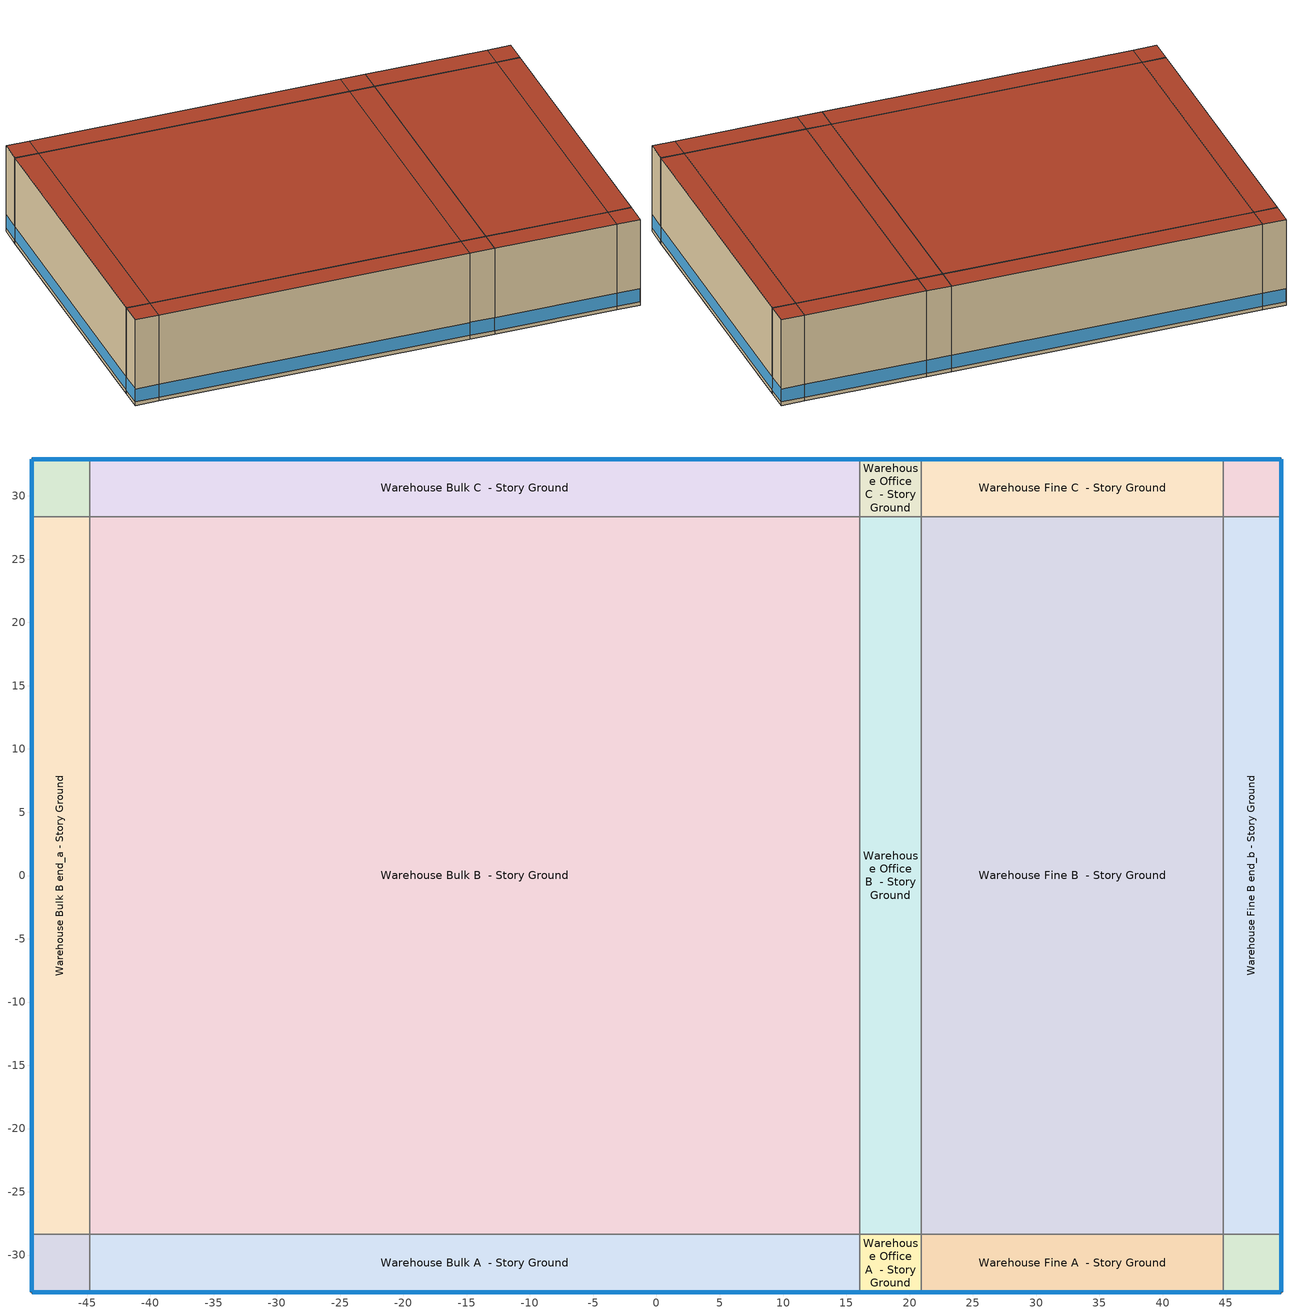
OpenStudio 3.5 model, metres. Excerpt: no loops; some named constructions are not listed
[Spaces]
Warehouse Bulk A end_a - Story Ground
 floor ground (Foundation F 093 Perim 914 Area 209): -49.38,-32.92 -49.38,-28.35 -44.81,-28.35 -44.81,-32.92 z0
 wall outside: -49.38,-28.35 -49.38,-32.92 -44.81,-32.92 z0:18.29
 wall to Warehouse Bulk B end_a - Story Ground: -44.81,-28.35 -49.38,-28.35 z0:18.29
 wall to Warehouse Bulk A  - Story Ground: -44.81,-32.92 -44.81,-28.35 z0:18.29
 window: -49.36,-32.92 -44.84,-32.92 / -49.38,-28.38 -49.38,-32.9 z0.76:3.54
 roof outside: -44.81,-32.92 -44.81,-28.35 -49.38,-28.35 -49.38,-32.92 z18.29
Warehouse Bulk B end_a - Story Ground
 floor ground (Foundation F 093 Perim 567 Area 25923): -49.38,-28.35 -49.38,28.35 -44.81,28.35 -44.81,-28.35 z0
 wall outside: -49.38,28.35 -49.38,-28.35 z0:18.29
 wall to Warehouse Bulk C end_a - Story Ground: -44.81,28.35 -49.38,28.35 z0:18.29
 wall to Warehouse Bulk B  - Story Ground: -44.81,-28.35 -44.81,28.35 z0:18.29
 window: -49.38,28.32 -49.38,-28.32 z0.76:3.51
 roof outside: -44.81,-28.35 -44.81,28.35 -49.38,28.35 -49.38,-28.35 z18.29
Warehouse Bulk C end_a - Story Ground
 floor ground (Foundation F 093 Perim 914 Area 209): -49.38,28.35 -49.38,32.92 -44.81,32.92 -44.81,28.35 z0
 wall outside: -44.81,32.92 -49.38,32.92 -49.38,28.35 z0:18.29
 wall to Warehouse Bulk C  - Story Ground: -44.81,28.35 -44.81,32.92 z0:18.29
 window: -44.84,32.92 -49.36,32.92 / -49.38,32.9 -49.38,28.38 z0.76:3.54
 roof outside: -44.81,28.35 -44.81,32.92 -49.38,32.92 -49.38,28.35 z18.29
Warehouse Bulk A  - Story Ground
 floor ground (Foundation F 093 Perim 6089 Area 27839): -44.81,-32.92 -44.81,-28.35 16.08,-28.35 16.08,-32.92 z0
 wall outside: -44.81,-32.92 16.08,-32.92 z0:18.29
 wall to Warehouse Bulk B  - Story Ground: 16.08,-28.35 -44.81,-28.35 z0:18.29
 wall to Warehouse Office A  - Story Ground: 16.08,-32.92 16.08,-28.35 z0:18.29
 window: -44.79,-32.92 16.05,-32.92 z0.76:3.51
 roof outside: 16.08,-32.92 16.08,-28.35 -44.81,-28.35 -44.81,-32.92 z18.29
Warehouse Bulk B  - Story Ground
 floor ground (Foundation F 093 Perim 0 Area 345251): -44.81,-28.35 -44.81,28.35 16.08,28.35 16.08,-28.35 z0
 wall to Warehouse Bulk C  - Story Ground: 16.08,28.35 -44.81,28.35 z0:18.29
 wall to Warehouse Office B  - Story Ground: 16.08,-28.35 16.08,28.35 z0:18.29
 roof outside: 16.08,-28.35 16.08,28.35 -44.81,28.35 -44.81,-28.35 z18.29
Warehouse Bulk C  - Story Ground
 floor ground (Foundation F 093 Perim 6089 Area 27839): -44.81,28.35 -44.81,32.92 16.08,32.92 16.08,28.35 z0
 wall outside: 16.08,32.92 -44.81,32.92 z0:18.29
 wall to Warehouse Office C  - Story Ground: 16.08,28.35 16.08,32.92 z0:18.29
 window: 16.05,32.92 -44.79,32.92 z0.76:3.51
 roof outside: 16.08,28.35 16.08,32.92 -44.81,32.92 -44.81,28.35 z18.29
Warehouse Office A  - Story Ground
 floor ground (Foundation F 093 Perim 484 Area 2213): 16.08,-32.92 16.08,-28.35 20.92,-28.35 20.92,-32.92 z0
 wall outside: 16.08,-32.92 20.92,-32.92 z0:18.29
 wall to Warehouse Office B  - Story Ground: 20.92,-28.35 16.08,-28.35 z0:18.29
 wall to Warehouse Fine A  - Story Ground: 20.92,-32.92 20.92,-28.35 z0:18.29
 window: 16.1,-32.92 20.89,-32.92 z0.76:3.53
 roof outside: 20.92,-32.92 20.92,-28.35 16.08,-28.35 16.08,-32.92 z18.29
Warehouse Office B  - Story Ground
 floor ground (Foundation F 093 Perim 0 Area 2744): 16.08,-28.35 16.08,28.35 20.92,28.35 20.92,-28.35 z0
 wall to Warehouse Office C  - Story Ground: 20.92,28.35 16.08,28.35 z0:18.29
 wall to Warehouse Fine B  - Story Ground: 20.92,-28.35 20.92,28.35 z0:18.29
 roof outside: 20.92,-28.35 20.92,28.35 16.08,28.35 16.08,-28.35 z18.29
Warehouse Office C  - Story Ground
 floor ground (Foundation F 093 Perim 484 Area 2213): 16.08,28.35 16.08,32.92 20.92,32.92 20.92,28.35 z0
 wall outside: 20.92,32.92 16.08,32.92 z0:18.29
 wall to Warehouse Fine C  - Story Ground: 20.92,28.35 20.92,32.92 z0:18.29
 window: 20.89,32.92 16.1,32.92 z0.76:3.53
 roof outside: 20.92,28.35 20.92,32.92 16.08,32.92 16.08,28.35 z18.29
Warehouse Fine A  - Story Ground
 floor ground (Foundation F 093 Perim 2389 Area 10924): 20.92,-32.92 20.92,-28.35 44.81,-28.35 44.81,-32.92 z0
 wall outside: 20.92,-32.92 44.81,-32.92 z0:18.29
 wall to Warehouse Fine B  - Story Ground: 44.81,-28.35 20.92,-28.35 z0:18.29
 wall to Warehouse Fine A end_b - Story Ground: 44.81,-32.92 44.81,-28.35 z0:18.29
 window: 20.94,-32.92 44.79,-32.92 z0.76:3.51
 roof outside: 44.81,-32.92 44.81,-28.35 20.92,-28.35 20.92,-32.92 z18.29
Warehouse Fine B  - Story Ground
 floor ground (Foundation F 093 Perim 0 Area 135471): 20.92,-28.35 20.92,28.35 44.81,28.35 44.81,-28.35 z0
 wall to Warehouse Fine C  - Story Ground: 44.81,28.35 20.92,28.35 z0:18.29
 wall to Warehouse Fine B end_b - Story Ground: 44.81,-28.35 44.81,28.35 z0:18.29
 roof outside: 44.81,-28.35 44.81,28.35 20.92,28.35 20.92,-28.35 z18.29
Warehouse Fine C  - Story Ground
 floor ground (Foundation F 093 Perim 2389 Area 10924): 20.92,28.35 20.92,32.92 44.81,32.92 44.81,28.35 z0
 wall outside: 44.81,32.92 20.92,32.92 z0:18.29
 wall to Warehouse Fine C end_b - Story Ground: 44.81,28.35 44.81,32.92 z0:18.29
 window: 44.79,32.92 20.94,32.92 z0.76:3.51
 roof outside: 44.81,28.35 44.81,32.92 20.92,32.92 20.92,28.35 z18.29
Warehouse Fine A end_b - Story Ground
 floor ground (Foundation F 093 Perim 914 Area 209): 44.81,-32.92 44.81,-28.35 49.38,-28.35 49.38,-32.92 z0
 wall outside: 44.81,-32.92 49.38,-32.92 49.38,-28.35 z0:18.29
 wall to Warehouse Fine B end_b - Story Ground: 49.38,-28.35 44.81,-28.35 z0:18.29
 window: 49.38,-32.9 49.38,-28.38 / 44.84,-32.92 49.36,-32.92 z0.76:3.54
 roof outside: 49.38,-32.92 49.38,-28.35 44.81,-28.35 44.81,-32.92 z18.29
Warehouse Fine B end_b - Story Ground
 floor ground (Foundation F 093 Perim 567 Area 25923): 44.81,-28.35 44.81,28.35 49.38,28.35 49.38,-28.35 z0
 wall outside: 49.38,-28.35 49.38,28.35 z0:18.29
 wall to Warehouse Fine C end_b - Story Ground: 49.38,28.35 44.81,28.35 z0:18.29
 window: 49.38,-28.32 49.38,28.32 z0.76:3.51
 roof outside: 49.38,-28.35 49.38,28.35 44.81,28.35 44.81,-28.35 z18.29
Warehouse Fine C end_b - Story Ground
 floor ground (Foundation F 093 Perim 914 Area 209): 44.81,28.35 44.81,32.92 49.38,32.92 49.38,28.35 z0
 wall outside: 49.38,28.35 49.38,32.92 44.81,32.92 z0:18.29
 window: 49.36,32.92 44.84,32.92 / 49.38,28.38 49.38,32.9 z0.76:3.54
 roof outside: 49.38,28.35 49.38,32.92 44.81,32.92 44.81,28.35 z18.29
[Schedule:Ruleset]
Name | Default Day Schedule | Summer Design Day Schedule | Winter Design Day Schedule
Clothing Schedule | Clothing Schedule Default Winter Clothes
Warehouse Fine Infil Schedule | Schedule Day 11
Warehouse Office_Plug_SCH_2013 | Warehouse Office_Plug_SCH_2013 Default | Warehouse Office_Plug_SCH_2013 Summer Design Day | Warehouse Office_Plug_SCH_2013 Winter Design Day
Warehouse Office Infil Schedule | Schedule Day 16
[Schedule:Day]
Clothing Schedule Default Winter Clothes; Warehouse Fine Infil Schedule Wknd Day; Warehouse Office_Plug_SCH_2013 Summer Design Day; Warehouse Office Infil Schedule Wknd Day; Building Hours of Operation NonResidential Saturday: 24, 0, 1
Clothing Schedule Summer Clothes: 24, 0, 0.5
Air Velocity Schedule Default: 24, 0, 0.2
Work Efficiency Schedule Default; Schedule Day 11; Warehouse Office_Plug_SCH_2013 Winter Design Day; Schedule Day 16; Building Hours of Operation NonResidential Sunday: 24, 0, 0
Warehouse BLDG_OCC_SCH WntrDsn|SmrDsn|Sat|Wkdy Day; autogen Schedule Rule 17 1_day_sch: Yes, 5, 30, 0, 5, 40, 0.0183333, 5, 50, 0.0366667, 6, 0, 0.055, 6, 10, 0.0733333, 6, 20, 0.0916667, 6, 30, 0.11, 6, 40, 0.126667, 6, 50, 0.143333, 7, 0, 0.16, 7, 10, 0.176667, 7, 20, 0.193333, 7, 30, 0.21, 7, 40, 0.341667, 7, 50, 0.473333, 8, 0, 0.605, 8, 9, 0.736667, 8, 19, 0.868333, 8, 29, 1, 8, 30, 1, 11, 30, 1, 11, 39, 0.921667, 11, 49, 0.843333, 11, 59, 0.765, 12, 9, 0.686667, 12, 19, 0.608333, 12, 29, 0.53, 12, 30, 0.53, 12, 39, 0.608333, 12, 49, 0.686667, 12, 59, 0.765, 13, 9, 0.843333, 13, 19, 0.921667, 13, 29, 1, 13, 30, 1, 16, 30, 1, 16, 40, 0.886667, 16, 50, 0.773333, 17, 0, 0.66, 17, 10, 0.546667, 17, 20, 0.433333, 17, 30, 0.32, 17, 40, 0.266667, 17, 50, 0.213333, 18, 0, 0.16, 18, 10, 0.106667, 18, 20, 0.0533333, 18, 30, 0, 24, 0, 0
Warehouse BLDG_LIGHT_STORAGE_SCH Sat|Wkdy Day; autogen Schedule Rule 18 1_day_sch: Yes, 6, 30, 0.1, 6, 40, 0.183333, 6, 50, 0.266667, 7, 0, 0.35, 7, 10, 0.433333, 7, 20, 0.516667, 7, 30, 0.6, 7, 40, 0.625, 7, 50, 0.65, 8, 0, 0.675, 8, 9, 0.7, 8, 19, 0.725, 8, 29, 0.75, 8, 30, 0.75, 8, 39, 0.766667, 8, 49, 0.783333, 8, 59, 0.8, 9, 9, 0.816667, 9, 19, 0.833333, 9, 29, 0.85, 9, 30, 0.85, 15, 30, 0.85, 15, 39, 0.833333, 15, 49, 0.816667, 15, 59, 0.8, 16, 9, 0.783333, 16, 19, 0.766667, 16, 30, 0.75, 16, 40, 0.725, 16, 50, 0.7, 17, 0, 0.675, 17, 10, 0.65, 17, 20, 0.625, 17, 30, 0.6, 17, 40, 0.516667, 17, 50, 0.433333, 18, 0, 0.35, 18, 10, 0.266667, 18, 20, 0.183333, 18, 30, 0.1, 24, 0, 0.1
Warehouse Bldg Equip Sun|Hol Day: Yes, 24, 0, 0
Warehouse Bulk Infil Schedule Wkdy Day: 8, 0, 0.765, 12, 0, 1, 13, 0, 0.765, 17, 0, 1, 24, 0, 0.765
Warehouse Bulk Infil Schedule Wknd Day: 24, 0, 0.765
Warehouse Fine Infil Schedule Wkdy Day; Warehouse Office Infil Schedule Wkdy Day: 9, 0, 1, 16, 0, 0.5, 24, 0, 1
Warehouse BLDG_LIGHT_OFFICE_SCH_2013 Sat|Wkdy Day; autogen Schedule Rule 25 1_day_sch: Yes, 5, 30, 0.18, 5, 40, 0.181315, 5, 50, 0.18263, 6, 0, 0.183944, 6, 10, 0.185259, 6, 20, 0.186574, 6, 30, 0.187889, 6, 40, 0.213757, 6, 50, 0.239626, 7, 0, 0.265495, 7, 10, 0.291363, 7, 20, 0.317232, 7, 30, 0.343101, 7, 40, 0.390754, 7, 50, 0.438407, 8, 0, 0.48606, 8, 9, 0.533713, 8, 19, 0.581365, 8, 29, 0.629018, 8, 30, 0.629018, 11, 30, 0.629018, 11, 39, 0.616765, 11, 49, 0.604511, 11, 59, 0.592258, 12, 9, 0.580004, 12, 19, 0.56775, 12, 29, 0.555497, 12, 30, 0.555497, 12, 39, 0.56775, 12, 49, 0.580004, 12, 59, 0.592258, 13, 9, 0.604511, 13, 19, 0.616765, 13, 29, 0.629018, 13, 30, 0.629018, 16, 30, 0.629018, 16, 40, 0.607234, 16, 50, 0.58545, 17, 0, 0.563666, 17, 10, 0.541882, 17, 20, 0.520097, 17, 30, 0.498313, 17, 40, 0.445261, 17, 50, 0.392209, 18, 0, 0.339157, 18, 10, 0.286104, 18, 20, 0.233052, 18, 30, 0.18, 24, 0, 0.18
Warehouse Office_Plug_SCH_2013 Default: Yes, 24, 0, 0.25545
Warehouse Office_Plug_SCH_2013 Sat|Wkdy Day; autogen Schedule Rule 26 1_day_sch: Yes, 5, 30, 0.245687, 5, 40, 0.252714, 5, 50, 0.259742, 6, 0, 0.266769, 6, 10, 0.273797, 6, 20, 0.280824, 6, 30, 0.287852, 6, 40, 0.319835, 6, 50, 0.351819, 7, 0, 0.383802, 7, 10, 0.415786, 7, 20, 0.447769, 7, 30, 0.479753, 7, 40, 0.559711, 7, 50, 0.63967, 8, 0, 0.719629, 8, 9, 0.799588, 8, 19, 0.879546, 8, 29, 0.959505, 8, 30, 0.959505, 11, 30, 0.959505, 11, 39, 0.94991, 11, 49, 0.940315, 11, 59, 0.93072, 12, 9, 0.921125, 12, 19, 0.91153, 12, 29, 0.901935, 12, 30, 0.901935, 12, 39, 0.91153, 12, 49, 0.921125, 12, 59, 0.93072, 13, 9, 0.940315, 13, 19, 0.94991, 13, 29, 0.959505, 13, 30, 0.959505, 16, 30, 0.959505, 16, 40, 0.879546, 16, 50, 0.799588, 17, 0, 0.719629, 17, 10, 0.63967, 17, 20, 0.559711, 17, 30, 0.479753, 17, 40, 0.440742, 17, 50, 0.401731, 18, 0, 0.36272, 18, 10, 0.323709, 18, 20, 0.284698, 18, 30, 0.245687, 24, 0, 0.245687
Warehouse HtgSetp Sat Day: Yes, 22, 0, 15.6, 24, 0, 21.1
Warehouse HtgSetp Sun Day: Yes, 24, 0, 15.6
Warehouse ClgSetp Sun Day: Yes, 24, 0, 29.4
autogen Warehouse Bldg Equip 1_day_sch: Yes, 8, 0, 0.25, 12, 0, 1, 13, 0, 0.25, 17, 0, 1, 24, 0, 0.25
autogen Warehouse Bulk Storage Heating Setpoint Schedule 0_day_sch; autogen Warehouse Bulk Storage Heating Setpoint Schedule 1_day_sch: Yes, 24, 0, 10
autogen Warehouse ClgSetp 1_day_sch: Yes, 6, 0, 29.4, 18, 0, 23.9, 24, 0, 29.4
autogen Warehouse ClgSetp BulkStorage 0_day_sch; autogen Warehouse ClgSetp BulkStorage 1_day_sch: Yes, 24, 0, 50
autogen Warehouse Fine Storage Cooling Setpoint Schedule 0_day_sch; autogen Warehouse Fine Storage Cooling Setpoint Schedule 1_day_sch: Yes, 24, 0, 26.7
autogen Warehouse Fine Storage Heating Setpoint Schedule 0_day_sch; autogen Warehouse Fine Storage Heating Setpoint Schedule 1_day_sch: Yes, 24, 0, 15.56
autogen Warehouse HtgSetp 2_day_sch: Yes, 6, 0, 15.6, 18, 0, 21.1, 24, 0, 15.6
autogen Warehouse Office Activity Schedule 0_day_sch; autogen Warehouse Office Activity Schedule 1_day_sch: Yes, 24, 0, 131.85
[Schedule:Rule]
Schedule Rule 3: Schedule Ruleset=Clothing Schedule; Rule Order=0; Day Schedule=Clothing Schedule Summer Clothes; Date Specification Type=DateRange; Start Month=5; Start Day=1; End Month=9; End Day=30
Schedule Rule 23: Schedule Ruleset=Warehouse Fine Infil Schedule; Rule Order=1; Day Schedule=Warehouse Fine Infil Schedule Wkdy Day; Date Specification Type=DateRange; Start Month=1; Start Day=1; End Month=12; End Day=31; Apply Monday=Yes; Apply Tuesday=Yes; Apply Wednesday=Yes; Apply Thursday=Yes; Apply Friday=Yes
Schedule Rule 24: Schedule Ruleset=Warehouse Fine Infil Schedule; Rule Order=0; Day Schedule=Warehouse Fine Infil Schedule Wknd Day; Date Specification Type=DateRange; Start Month=1; Start Day=1; End Month=12; End Day=31; Apply Sunday=Yes; Apply Saturday=Yes
Schedule Rule 26: Schedule Ruleset=Warehouse Office_Plug_SCH_2013; Rule Order=0; Day Schedule=Warehouse Office_Plug_SCH_2013 Sat|Wkdy Day; Date Specification Type=DateRange; Start Month=1; Start Day=1; End Month=12; End Day=31; Apply Monday=Yes; Apply Tuesday=Yes; Apply Wednesday=Yes; Apply Thursday=Yes; Apply Friday=Yes; Apply Saturday=Yes
Schedule Rule 27: Schedule Ruleset=Warehouse Office Infil Schedule; Rule Order=1; Day Schedule=Warehouse Office Infil Schedule Wkdy Day; Date Specification Type=DateRange; Start Month=1; Start Day=1; End Month=12; End Day=31; Apply Monday=Yes; Apply Tuesday=Yes; Apply Wednesday=Yes; Apply Thursday=Yes; Apply Friday=Yes
Schedule Rule 28: Schedule Ruleset=Warehouse Office Infil Schedule; Rule Order=0; Day Schedule=Warehouse Office Infil Schedule Wknd Day; Date Specification Type=DateRange; Start Month=1; Start Day=1; End Month=12; End Day=31; Apply Sunday=Yes; Apply Saturday=Yes
autogen Schedule Rule 26 1: Schedule Ruleset=Warehouse Office_Plug_SCH_2013; Rule Order=1; Day Schedule=autogen Schedule Rule 26 1_day_sch; Date Specification Type=SpecificDates; Apply Monday=Yes; Apply Tuesday=Yes; Apply Wednesday=Yes; Apply Thursday=Yes; Apply Friday=Yes; Apply Sunday=Yes; Apply Saturday=Yes; Specific Month 1=1; Specific Day 1=2; Specific Month 2=1; Specific Day 2=9; Specific Month 3=1; Specific Day 3=16; Specific Month 4=1; Specific Day 4=23; Specific Month 5=1; Specific Day 5=30; Specific Month 6=2; Specific Day 6=6; Specific Month 7=2; Specific Day 7=13; Specific Month 8=2; Specific Day 8=20; Specific Month 9=2; Specific Day 9=27; Specific Month 10=3; Specific Day 10=5; Specific Month 11=3; Specific Day 11=12; Specific Month 12=3; Specific Day 12=19; Specific Month 13=3; Specific Day 13=26; Specific Month 14=4; Specific Day 14=2; Specific Month 15=4; Specific Day 15=9; Specific Month 16=4; Specific Day 16=16; Specific Month 17=4; Specific Day 17=23; Specific Month 18=4; Specific Day 18=30; Specific Month 19=5; Specific Day 19=7; Specific Month 20=5; Specific Day 20=14; Specific Month 21=5; Specific Day 21=21; Specific Month 22=5; Specific Day 22=28; Specific Month 23=6; Specific Day 23=4; Specific Month 24=6; Specific Day 24=11; Specific Month 25=6; Specific Day 25=18; Specific Month 26=6; Specific Day 26=25; Specific Month 27=7; Specific Day 27=2; Specific Month 28=7; Specific Day 28=9; Specific Month 29=7; Specific Day 29=16; Specific Month 30=7; Specific Day 30=23; Specific Month 31=7; Specific Day 31=30; Specific Month 32=8; Specific Day 32=6; Specific Month 33=8; Specific Day 33=13; Specific Month 34=8; Specific Day 34=20; Specific Month 35=8; Specific Day 35=27; Specific Month 36=9; Specific Day 36=3; Specific Month 37=9; Specific Day 37=10; Specific Month 38=9; Specific Day 38=17; Specific Month 39=9; Specific Day 39=24; Specific Month 40=10; Specific Day 40=1; Specific Month 41=10; Specific Day 41=8; Specific Month 42=10; Specific Day 42=15; Specific Month 43=10; Specific Day 43=22; Specific Month 44=10; Specific Day 44=29; Specific Month 45=11; Specific Day 45=5; Specific Month 46=11; Specific Day 46=12; Specific Month 47=11; Specific Day 47=19; Specific Month 48=11; Specific Day 48=26; Specific Month 49=12; Specific Day 49=3; Specific Month 50=12; Specific Day 50=10; Specific Month 51=12; Specific Day 51=17; Specific Month 52=12; Specific Day 52=24; Specific Month 53=12; Specific Day 53=31
